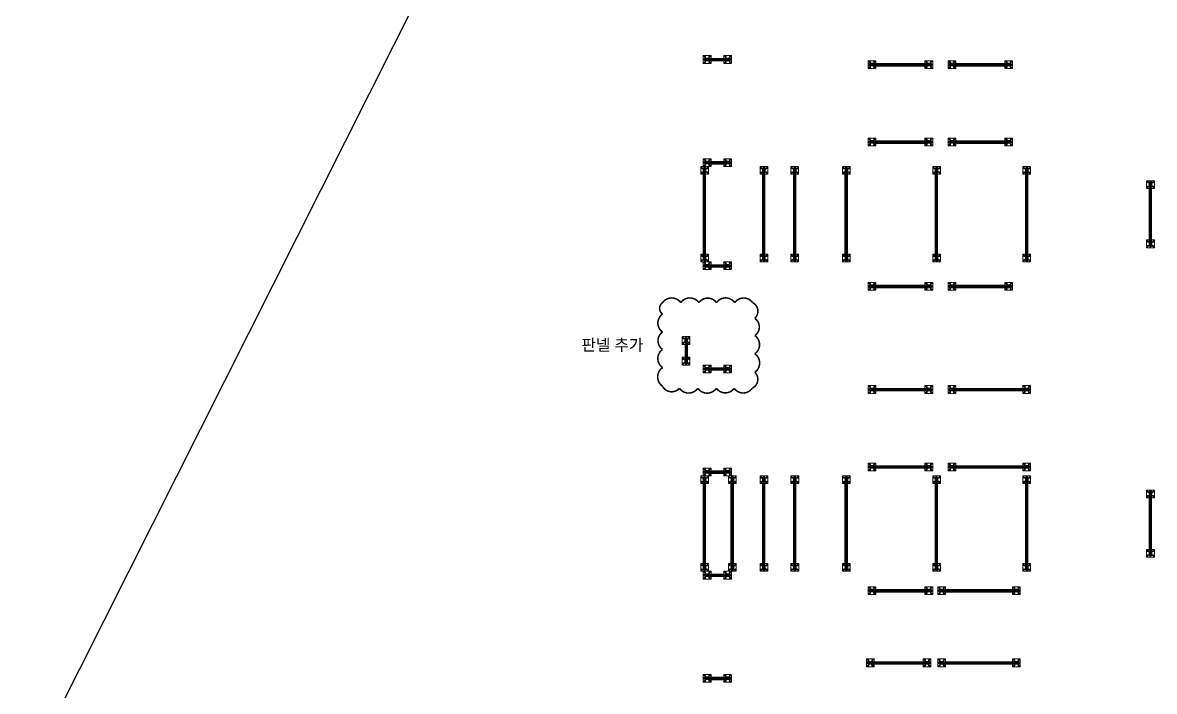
# Model space of a CAD drawing. Header units: millimetres. Extents: x 61566 to 504600, y -69328 to 118800.
# Drawn here: x 365021 to 386975, y 58147 to 71115 of the extents above; entities that cross this region are included whole.
import ezdxf
from ezdxf.enums import TextEntityAlignment as Align

# ---------------------------------------------------------------- set-up
doc = ezdxf.new("R2010")
doc.units = ezdxf.units.MM
doc.header["$LTSCALE"] = 200
doc.linetypes.add('CENTER2', pattern=[1.125, 0.75, -0.125, 0.125, -0.125])
doc.linetypes.add('phl_thick', pattern=[0])
doc.layers.get('DEFPOINTS').update_dxf_attribs({"color": 137})
doc.layers.add('@@P3_P4 환상망 SUPPORT', color=4, linetype='Continuous')
doc.styles.add('SUNJIN', font='malgun.ttf')

# ---------------------------------------------------------------- blocks, each defined once
blk = doc.blocks.new('A$Cd080613a')
at = {"layer": '@@P3_P4 환상망 SUPPORT', "color": 2, "linetype": 'phl_thick'}
for p, q in [((-20, 4.434), (-18.540497, 4.434)), ((-20, 1.034), (-20, 4.434)), ((-20, 1.034), (-18.540497, 1.034)), ((-18.540497, 4.434), (-11.18034, 4.434)), ((-18.540497, 1.034), (-18.540497, 4.434)), ((-18.540497, 1.034), (-11.18034, 1.034)), ((-13.5, 0), (-13.5, 1.034)), ((-13.5, 0), (-8, 0)), ((-11.18034, 4.434), (-10.999621, 4.526016)), ((-11.18034, 1.034), (-11.18034, 4.434)), ((-11.18034, 1.034), (-8.008727, 1.034)), ((-10.999621, 4.526016), (-10.817799, 4.607405)), ((-10.817799, 4.607405), (-10.635521, 4.678167)), ((-10.635521, 4.678167), (-10.453605, 4.738253)), ((-10.5, -10.466), (-10.5, 0)), ((-10.453605, 4.738253), (-10.273729, 4.787376)), ((-10.309559, 6.434007), (10.309559, 6.434007)), ((-10.273729, 4.787376), (-10.096742, 4.825514)), ((-10.096742, 4.825514), (-9.923378, 4.852767)), ((-9.923378, 4.852767), (-9.754732, 4.869109)), ((-9.754732, 4.869109), (-9.592018, 4.874416)), ((-9.43597, 4.869011), (-9.592018, 4.874416)), ((-9.45, 12.285517), (-8.5, 12.834)), ((-9.45, 12.285517), (-9.425949, 12.285517)), ((-9.45, 6.434), (-9.45, 12.285517)), ((-9.286802, 4.852541), (-9.43597, 4.869011)), ((-9.425949, 12.285517), (-9.225178, 12.382765)), ((-9.425949, 6.434), (-9.425949, 12.285517)), ((-9.14507, 4.825103), (-9.286802, 4.852541)), ((-9.225178, 12.382765), (-9.028632, 12.46982)), ((-9.011345, 4.786714), (-9.14507, 4.825103)), ((-9.028632, 12.46982), (-8.835734, 12.547031)), ((-8.886751, 4.737605), (-9.011345, 4.786714)), ((-8.771402, 4.677806), (-8.886751, 4.737605)), ((-8.835734, 12.547031), (-8.645934, 12.614685)), ((-8.66519, 4.60729), (-8.771402, 4.677806)), ((-8.568009, 4.52603), (-8.66519, 4.60729)), ((-8.645934, 12.614685), (-8.458704, 12.673015)), ((-8.479752, 4.434), (-8.568009, 4.52603)), ((-8.5, 12.834), (8.5, 12.834)), ((-8.383024, 4.342905), (-8.479752, 4.434)), ((-8.479752, 4.434), (8.479752, 4.434)), ((-8.458704, 12.673015), (-8.273532, 12.722205)), ((-8.298335, 4.244727), (-8.383024, 4.342905)), ((-8.225616, 4.140826), (-8.298335, 4.244727)), ((-8.273532, 12.722205), (-8.089918, 12.762387)), ((-8.164452, 4.032743), (-8.225616, 4.140826)), ((-8.114311, 3.921798), (-8.164452, 4.032743)), ((-8.073442, 3.805669), (-8.114311, 3.921798)), ((-8.089918, 12.762387), (-7.907369, 12.793645)), ((-8.041426, 3.683749), (-8.073442, 3.805669)), ((-8.018427, 3.556566), (-8.041426, 3.683749)), ((-8.004602, 3.42465), (-8.018427, 3.556566)), ((-8.006255, 0.977988), (-8.008727, 1.034)), ((-8.004136, 0.924002), (-8.006255, 0.977988)), ((-8.000031, 3.288557), (-8.004602, 3.42465)), ((-8.002394, 0.872075), (-8.004136, 0.924002)), ((-8.001102, 0.822352), (-8.002394, 0.872075)), ((-8.000288, 0.774408), (-8.001102, 0.822352)), ((-8, 0.727727), (-8.000288, 0.774408)), ((-8, -0.157176), (-8, 3.288561)), ((-7.997347, 2.169936), (-8, 2.238707)), ((-7.989459, 2.102767), (-7.997347, 2.169936)), ((-7.976272, 2.037446), (-7.989459, 2.102767)), ((-7.957771, 1.974207), (-7.976272, 2.037446)), ((-7.934047, 1.913249), (-7.957771, 1.974207)), ((-7.905217, 1.854768), (-7.934047, 1.913249)), ((-7.907369, 12.793645), (-7.725397, 12.816016)), ((-7.871396, 1.798956), (-7.905217, 1.854768)), ((-7.832213, 1.745381), (-7.871396, 1.798956)), ((-7.78686, 1.693336), (-7.832213, 1.745381)), ((-7.735268, 1.643293), (-7.78686, 1.693336)), ((-7.677382, 1.595741), (-7.735268, 1.643293)), ((-7.725397, 12.816016), (-7.543511, 12.829488)), ((-7.613221, 1.551128), (-7.677382, 1.595741)), ((-7.54299, 1.509804), (-7.613221, 1.551128)), ((-7.543511, 12.829488), (-7.361216, 12.834)), ((-7.466933, 1.472099), (-7.54299, 1.509804)), ((-7.385253, 1.438355), (-7.466933, 1.472099)), ((-7.298238, 1.408783), (-7.385253, 1.438355)), ((-7.17892, 12.829488), (-7.361216, 12.834)), ((-7.206336, 1.383563), (-7.298238, 1.408783)), ((-7.110023, 1.362871), (-7.206336, 1.383563)), ((-6.997035, 12.816016), (-7.17892, 12.829488)), ((-7.009788, 1.34687), (-7.110023, 1.362871)), ((-6.90625, 1.335597), (-7.009788, 1.34687)), ((-6.815063, 12.793645), (-6.997035, 12.816016)), ((-6.800099, 1.329011), (-6.90625, 1.335597)), ((-6.632514, 12.762387), (-6.815063, 12.793645)), ((-6.691977, 1.327135), (-6.800099, 1.329011)), ((-6.691977, 1.327135), (-6.581325, 1.329907)), ((-6.4489, 12.722205), (-6.632514, 12.762387)), ((-6.581325, 1.329907), (-6.467915, 1.337363)), ((-6.467915, 1.337363), (-6.352408, 1.349526)), ((-6.263728, 12.673015), (-6.4489, 12.722205)), ((-6.352408, 1.349526), (-6.235472, 1.366419)), ((-6.076497, 12.614685), (-6.263728, 12.673015)), ((-6.235472, 1.366419), (-6.117777, 1.387979)), ((-6.117777, 1.387979), (-6, 1.414014)), ((-5.886698, 12.547031), (-6.076497, 12.614685)), ((-6, 1.414014), (-5.30323, 1.57262)), ((-6, -1.216), (-6, 1.414014)), ((-5.6938, 12.46982), (-5.886698, 12.547031)), ((-5.497254, 12.382765), (-5.6938, 12.46982)), ((-5.296482, 12.285517), (-5.497254, 12.382765)), ((-5.30323, 1.57262), (-4.617331, 1.711087)), ((-5.296482, 12.285517), (-4.129467, 12.285517)), ((-5.296482, 6.434), (-5.296482, 12.285517)), ((-4.617331, 1.711087), (-3.940787, 1.829986)), ((-4.129467, 12.285517), (-3.727924, 12.382765)), ((-4.129467, 6.434), (-4.129467, 12.285517)), ((-3.940787, 1.829986), (-3.272149, 1.929801)), ((-3.727924, 12.382765), (-3.334832, 12.46982)), ((-3.334832, 12.46982), (-2.949037, 12.547031)), ((-3.272149, 1.929801), (-2.610019, 2.010935)), ((-2.949037, 12.547031), (-2.569437, 12.614685)), ((-2.610019, 2.010935), (-1.953047, 2.07371)), ((-2.569437, 12.614685), (-2.194977, 12.673015)), ((-2.194977, 12.673015), (-1.824632, 12.722205)), ((-1.953047, 2.07371), (-1.299912, 2.118373)), ((-1.824632, 12.722205), (-1.457404, 12.762387)), ((-1.457404, 12.762387), (-1.092307, 12.793645)), ((-1.299912, 2.118373), (-0.649322, 2.145102)), ((-1.092307, 12.793645), (-0.728363, 12.816016)), ((-0.728363, 12.816016), (-0.364591, 12.829488)), ((-0.649322, 2.145102), (0, 2.154)), ((-0.364591, 12.829488), (0, 12.834)), ((0.364591, 12.829488), (0, 12.834)), ((0.649322, 2.145102), (0, 2.154)), ((0.728363, 12.816016), (0.364591, 12.829488)), ((1.299912, 2.118373), (0.649322, 2.145102)), ((1.092307, 12.793645), (0.728363, 12.816016)), ((1.457404, 12.762387), (1.092307, 12.793645)), ((1.953047, 2.07371), (1.299912, 2.118373)), ((1.824632, 12.722205), (1.457404, 12.762387)), ((2.194977, 12.673015), (1.824632, 12.722205)), ((2.610019, 2.010935), (1.953047, 2.07371)), ((2.569437, 12.614685), (2.194977, 12.673015)), ((2.949037, 12.547031), (2.569437, 12.614685)), ((3.272149, 1.929801), (2.610019, 2.010935)), ((3.334832, 12.46982), (2.949037, 12.547031)), ((3.940787, 1.829986), (3.272149, 1.929801)), ((3.727924, 12.382765), (3.334832, 12.46982)), ((4.129467, 12.285517), (3.727924, 12.382765)), ((4.617331, 1.711087), (3.940787, 1.829986)), ((4.129467, 12.285517), (5.296482, 12.285517)), ((4.129467, 6.434), (4.129467, 12.285517)), ((5.30323, 1.57262), (4.617331, 1.711087)), ((5.296482, 12.285517), (5.517089, 12.391922)), ((5.296482, 6.434), (5.296482, 12.285517)), ((6, 1.414014), (5.30323, 1.57262)), ((5.517089, 12.391922), (5.732653, 12.48604)), ((5.732653, 12.48604), (5.943938, 12.568319)), ((5.943938, 12.568319), (6.151669, 12.639125)), ((6.117777, 1.387979), (6, 1.414014)), ((6, -1.216), (6, 1.414014)), ((6.235472, 1.366419), (6.117777, 1.387979)), ((6.151669, 12.639125), (6.356539, 12.698744)), ((6.352408, 1.349526), (6.235472, 1.366419)), ((6.467915, 1.337363), (6.352408, 1.349526)), ((6.356539, 12.698744), (6.559224, 12.747389)), ((6.581325, 1.329907), (6.467915, 1.337363)), ((6.559224, 12.747389), (6.760381, 12.785202)), ((6.691977, 1.327135), (6.581325, 1.329907)), ((6.691977, 1.327135), (6.800099, 1.329011)), ((6.760381, 12.785202), (6.960663, 12.812253)), ((6.800099, 1.329011), (6.90625, 1.335597)), ((6.90625, 1.335597), (7.009788, 1.34687)), ((6.960663, 12.812253), (7.160721, 12.828542)), ((7.009788, 1.34687), (7.110023, 1.362871)), ((7.110023, 1.362871), (7.206336, 1.383563)), ((7.160721, 12.828542), (7.361216, 12.834)), ((7.206336, 1.383563), (7.298238, 1.408783)), ((7.298238, 1.408783), (7.385253, 1.438355)), ((7.583949, 12.827266), (7.361216, 12.834)), ((7.385253, 1.438355), (7.466933, 1.472099)), ((7.466933, 1.472099), (7.54299, 1.509804)), ((7.54299, 1.509804), (7.613221, 1.551128)), ((7.806234, 12.80717), (7.583949, 12.827266)), ((7.613221, 1.551128), (7.677382, 1.595741)), ((7.677382, 1.595741), (7.735268, 1.643293)), ((7.735268, 1.643293), (7.78686, 1.693336)), ((7.78686, 1.693336), (7.832213, 1.745381)), ((8.028974, 12.773795), (7.806234, 12.80717)), ((7.832213, 1.745381), (7.871395, 1.798957)), ((7.871395, 1.798957), (7.905217, 1.854768)), ((7.905217, 1.854768), (7.934047, 1.913249)), ((7.934047, 1.913249), (7.957771, 1.974207)), ((7.957771, 1.974207), (7.976272, 2.037446)), ((7.976272, 2.037446), (7.989459, 2.102767)), ((7.989459, 2.102767), (7.997347, 2.169936)), ((7.997347, 2.169936), (8, 2.238707)), ((8, 3.288561), (8.004602, 3.42465)), ((8, -0.157176), (8, 3.288561)), ((8, 0.727727), (8.000288, 0.774408)), ((8, 0), (13.5, 0)), ((8.000288, 0.774408), (8.001102, 0.822352)), ((8.001102, 0.822352), (8.002394, 0.872075)), ((8.002394, 0.872075), (8.004128, 0.923982)), ((8.004128, 0.923982), (8.006255, 0.977988)), ((8.004602, 3.42465), (8.018427, 3.556566)), ((8.006255, 0.977988), (8.008727, 1.034)), ((8.008727, 1.034), (20, 1.034)), ((8.018427, 3.556566), (8.041426, 3.683749)), ((8.253062, 12.727113), (8.028974, 12.773795)), ((8.041426, 3.683749), (8.073442, 3.805669)), ((8.073442, 3.805669), (8.114311, 3.921798)), ((8.114311, 3.921798), (8.164452, 4.032743)), ((8.164452, 4.032743), (8.225616, 4.140826)), ((8.225616, 4.140826), (8.298335, 4.244727)), ((8.479397, 12.666988), (8.253062, 12.727113)), ((8.298335, 4.244727), (8.383024, 4.342905)), ((8.383024, 4.342905), (8.4798, 4.433966)), ((8.70889, 12.593179), (8.479397, 12.666988)), ((8.479752, 4.434), (8.567993, 4.526015)), ((9.45, 12.285517), (8.5, 12.834)), ((8.567993, 4.526015), (8.665364, 4.607404)), ((8.665364, 4.607404), (8.772082, 4.678167)), ((8.942483, 12.505333), (8.70889, 12.593179)), ((8.772082, 4.678167), (8.888251, 4.738253)), ((8.888251, 4.738253), (9.013275, 4.787375)), ((9.181157, 12.402978), (8.942483, 12.505333)), ((9.013275, 4.787375), (9.146859, 4.825513)), ((9.146859, 4.825513), (9.288848, 4.852767)), ((9.425949, 12.285517), (9.181157, 12.402978)), ((9.288848, 4.852767), (9.438622, 4.869109)), ((9.425949, 12.285517), (9.45, 12.285517)), ((9.425949, 6.434), (9.425949, 12.285517)), ((9.438622, 4.869109), (9.595039, 4.874416)), ((9.45, 6.434), (9.45, 12.285517)), ((9.757758, 4.869011), (9.595039, 4.874416)), ((9.925931, 4.852541), (9.757758, 4.869011)), ((10.099052, 4.825103), (9.925931, 4.852541)), ((10.276366, 4.786714), (10.099052, 4.825103)), ((10.45592, 4.737606), (10.276366, 4.786714)), ((10.63676, 4.677807), (10.45592, 4.737606)), ((10.5, -10.466), (10.5, 0)), ((10.81822, 4.607291), (10.63676, 4.677807)), ((10.999636, 4.526031), (10.81822, 4.607291)), ((11.18034, 4.434), (10.999636, 4.526031)), ((11.18034, 4.434), (18.540497, 4.434)), ((11.18034, 1.034), (11.18034, 4.434)), ((13.5, 0), (13.5, 1.034)), ((18.540497, 4.434), (20, 4.434)), ((18.540497, 1.034), (18.540497, 4.434)), ((20, 1.034), (20, 4.434)), ((-17.5, -10.466), (-6.800735, -10.466)), ((-17.5, -18.466001), (-17.5, -10.466)), ((-17.5, -18.466001), (17.5, -18.466001)), ((-6.800735, -16.249999), (-6.800735, -10.466)), ((-6.800735, -16.249999), (6.800735, -16.249999)), ((-6, -1.216), (6, -1.216)), ((-5, -20.63), (-5, -18.466001)), ((-4.064, -21.565999), (-5, -20.63)), ((-5, -20.63), (5, -20.63)), ((-4.064, -21.565999), (4.064, -21.565999)), ((4.064, -21.565999), (5, -20.63)), ((5, -20.63), (5, -18.466001)), ((6.800735, -10.466), (17.5, -10.466)), ((6.800735, -16.249999), (6.800735, -10.466)), ((14.5, -18.466001), (14.5, -10.466)), ((17.5, -18.466001), (17.5, -10.466))]:
    blk.add_line(p, q, dxfattribs=at)
for centre, start, end in [((-10.309559, -0.066037), 90.0000006357, 136.1868593859), ((10.309559, -0.066037), 43.8131406141, 89.9999993643)]:
    blk.add_arc(centre, 6.500044, start, end, dxfattribs=at)
for centre, start_param, end_param in [((-6, -0.157176), 3.1415926536, 4.7123889763), ((6, -0.157176), 4.7123889844, 6.2831853072)]:
    blk.add_ellipse(centre, major_axis=(2, 0), ratio=0.529412, start_param=start_param, end_param=end_param, dxfattribs=at)
blk = doc.blocks.new('A$Cbd301f87')
at = {"layer": '@@P3_P4 환상망 SUPPORT', "color": 5, "linetype": 'Continuous', "lineweight": 0, "extrusion": (2.22045e-16, 1, -2.22045e-16)}
for p, q in [((-75, 129), (75, 129)), ((-75, -21), (-75, 129)), ((-56.5, 97.5), (-56.5, 90.5)), ((-56.5, 17.5), (-56.5, 10.5)), ((-43.5, 90.5), (-43.5, 97.5)), ((-43.5, 10.5), (-43.5, 17.5)), ((-25, 55), (-25, 92)), ((-21, 55), (-25, 55)), ((-25, 16), (-25, 53)), ((-25, 53), (-21, 53)), ((-21, 92), (-21, 55)), ((-21, 53), (-21, 16)), ((-17, 100), (17, 100)), ((17, 96), (-17, 96)), ((-17, 12), (17, 12)), ((17, 8), (-17, 8)), ((21, 55), (21, 92)), ((25, 55), (21, 55)), ((21, 16), (21, 53)), ((21, 53), (25, 53)), ((25, 92), (25, 55)), ((25, 53), (25, 16)), ((43.5, 97.5), (43.5, 90.5)), ((43.5, 17.5), (43.5, 10.5)), ((56.5, 90.5), (56.5, 97.5)), ((56.5, 10.5), (56.5, 17.5)), ((75, 129), (75, -21)), ((75, -21), (-75, -21))]:
    blk.add_line(p, q, dxfattribs=at)
at = {"layer": '@@P3_P4 환상망 SUPPORT', "color": 10, "linetype": 'CENTER2', "lineweight": 0, "extrusion": (2.22045e-16, 1, -2.22045e-16)}
for p, q in [((-75, 129), (75, -21)), ((75, 129), (-75, -21))]:
    blk.add_line(p, q, dxfattribs=at)
at = {"layer": '@@P3_P4 환상망 SUPPORT', "color": 5, "linetype": 'Continuous', "lineweight": 0, "extrusion": (-4.93038e-32, -2.22045e-16, -1)}
blk.add_circle((15, 18), 4, dxfattribs=at)
at = {"layer": '@@P3_P4 환상망 SUPPORT', "color": 5, "linetype": 'Continuous', "lineweight": 0}
blk.add_circle((15, 90), 4, dxfattribs=at)
for centre, radius, start, end in [((-50, 97.5), 6.5, 0, 180), ((-50, 90.5), 6.5, 180, 0), ((-50, 17.5), 6.5, 0, 180), ((-50, 10.5), 6.5, 180, 0), ((-17, 92), 4, 90, 180), ((-17, 16), 4, 180, 270), ((17, 92), 4, 0, 90), ((17, 16), 4, 270, 0), ((50, 97.5), 6.5, 0, 180), ((50, 90.5), 6.5, 180, 0), ((50, 17.5), 6.5, 0, 180), ((50, 10.5), 6.5, 180, 0)]:
    blk.add_arc(centre, radius, start, end, dxfattribs=at)
at = {"layer": '@@P3_P4 환상망 SUPPORT', "color": 5, "linetype": 'Continuous', "lineweight": 0, "extrusion": (-4.93038e-32, -2.22045e-16, -1)}
for centre, start, end in [((17, 92), 0, 90), ((17, 16), 270, 0), ((-17, 92), 90, 180), ((-17, 16), 180, 270)]:
    blk.add_arc(centre, 8, start, end, dxfattribs=at)
at = {"layer": '@@P3_P4 환상망 SUPPORT', "color": 2, "linetype": 'Continuous', "xscale": -1}
blk.add_blockref('A$Cd080613a', (0, 100), dxfattribs=at)
at = {"layer": '@@P3_P4 환상망 SUPPORT', "color": 2, "linetype": 'Continuous', "rotation": 180}
blk.add_blockref('A$Cd080613a', (0, 8), dxfattribs=at)
blk = doc.blocks.new('A$C5ad7675c')
at = {"layer": '@@P3_P4 환상망 SUPPORT', "linetype": 'phl_thick'}
for p, q in [((-20.5, 31.329156), (-20.5, 36.1)), ((-20.5, 4.099998), (-20.5, 29.670844)), ((-18, 4.099998), (-18, 36.1)), ((-16.4, 2.5), (16.4, 2.5)), ((-15.6, 41), (-15.1, 41)), ((-15.6, 38.5), (-15.1, 38.5)), ((-13.5, 33.5), (-13.5, 36.9)), ((-13.5, 33.5), (-11, 33.5)), ((-11, 33.5), (-11, 36.9)), ((11, 33.5), (11, 36.9)), ((11, 33.5), (13.5, 33.5)), ((13.5, 33.5), (13.5, 36.9)), ((15.1, 41), (15.6, 41)), ((15.1, 38.5), (15.6, 38.5)), ((18, 4.099998), (18, 36.1)), ((20.5, 31.329156), (20.5, 36.1)), ((20.5, 4.099998), (20.5, 29.670844)), ((-20.5, -29.670845), (-20.5, -4.099998)), ((-20.5, -36.099998), (-20.5, -31.329155)), ((-18, -36.099998), (-18, -4.099998)), ((-16.4, -2.5), (16.4, -2.5)), ((-15.6, -38.5), (-15.1, -38.5)), ((-15.6, -41), (-15.1, -41)), ((-13.5, -33.5), (-11, -33.5)), ((-13.5, -36.900002), (-13.5, -33.5)), ((-11, -36.900002), (-11, -33.5)), ((11, -33.5), (13.5, -33.5)), ((11, -36.900002), (11, -33.5)), ((13.5, -36.900002), (13.5, -33.5)), ((15.1, -38.5), (15.6, -38.5)), ((15.1, -41), (15.6, -41)), ((18, -36.099998), (18, -4.099998)), ((20.5, -29.670845), (20.5, -4.099998)), ((20.5, -36.099998), (20.5, -31.329155))]:
    blk.add_line(p, q, dxfattribs=at)
for centre, radius, start, end in [((-19.25, 31.329156), 1.250001, 180, 213.5573073642), ((-15.6, 36.1), 4.9, 89.9999999125, 180), ((-19.25, 29.670844), 1.25, 146.4426896568, 180), ((-16.4, 4.1), 4.1, 180, 270.0000051939), ((-16.4, -4.1), 4.1, 89.9999948061, 180), ((-20.5, 30.5), 0.25, 326.4426865497, 33.5573134503), ((-15.6, 36.1), 2.4, 90.0000095032, 180), ((-16.4, 4.1), 1.6, 180, 270.0000136712), ((-15.1, 36.9), 4.1, 0, 89.9999998633), ((-15.1, 36.9), 1.6, 0, 90.0000136712), ((15.1, 36.9), 4.1, 90.0000001372, 180), ((15.1, 36.9), 1.6, 89.9999863288, 180), ((15.6, 36.1), 4.9, 0, 90.0000000871), ((15.6, 36.1), 2.4, 0, 89.9999904968), ((16.4, 4.1), 1.6, 269.9999863288, 0), ((16.4, 4.1), 4.1, 269.9999948061, 0), ((16.4, -4.1), 4.1, 0, 90.0000051939), ((20.5, 30.5), 0.25, 146.4426865497, 213.5573134503), ((19.25, 31.329156), 1.25, 326.4426896568, 0), ((19.25, 29.670844), 1.250001, 0, 33.5573073642), ((-19.25, -29.670844), 1.250001, 180.0000580064, 213.5573802197), ((-19.25, -31.329156), 1.25, 146.4426168014, 180), ((-15.6, -36.1), 4.9, 180, 269.9999956273), ((-20.5, -30.5), 0.25, 326.443050827, 33.556949173), ((-16.4, -4.1), 1.6, 89.9999863288, 180), ((-15.6, -36.1), 2.4, 180, 269.9999904968), ((-15.1, -36.9), 1.6, 269.9999863288, 0), ((-15.1, -36.9), 4.1, 269.9999948061, 0), ((15.1, -36.9), 4.1, 180, 270.0000051939), ((15.1, -36.9), 1.6, 180, 270.0000136712), ((15.6, -36.1), 2.4, 270.0000095032, 0), ((15.6, -36.1), 4.9, 270.0000043727, 0), ((16.4, -4.1), 1.6, 0, 90.0000136712), ((20.5, -30.5), 0.25, 146.443050827, 213.556949173), ((19.25, -29.670844), 1.25, 326.4426168014, 0), ((19.25, -31.329156), 1.250001, 0.0000580064, 33.5573802197)]:
    blk.add_arc(centre, radius, start, end, dxfattribs=at)
blk = doc.blocks.new('*U3921')
at = {"layer": '@@P3_P4 환상망 SUPPORT', "linetype": 'phl_thick'}
for p, q in [((-20.5, 0), (-20.5, 316)), ((-15.6, 0), (-15.6, 316)), ((-15.1, 0), (-15.1, 316)), ((-11, 0), (-11, 316)), ((-7, 267), (-7, 283)), ((-7, 217), (-7, 233)), ((7, 267), (7, 283)), ((7, 217), (7, 233)), ((11, 0), (11, 316)), ((15.1, 0), (15.1, 316)), ((15.6, 0), (15.6, 316)), ((20.5, 0), (20.5, 316)), ((-7, 167), (-7, 183)), ((-7, 117), (-7, 133)), ((-7, 67), (-7, 83)), ((-7, 17), (-7, 33)), ((7, 167), (7, 183)), ((7, 117), (7, 133)), ((7, 67), (7, 83)), ((7, 17), (7, 33))]:
    blk.add_line(p, q, dxfattribs=at)
at = {"layer": '@@P3_P4 환상망 SUPPORT', "linetype": 'Continuous'}
for p, q in [((-20.5, 316), (20.5, 316)), ((-20.5, 0), (20.5, 0))]:
    blk.add_line(p, q, dxfattribs=at)
at = {"layer": '@@P3_P4 환상망 SUPPORT', "linetype": 'phl_thick'}
for centre, start, end in [((0, 283.000037), 0.0003062585, 180.0003062585), ((0, 266.999963), 180.0003062585, 0.0003062585), ((0, 233.000037), 0.0003062585, 180.0003062585), ((0, 216.999963), 180.0003062585, 0.0003062585), ((0, 183.000037), 0.0003062585, 180.0003062585), ((0, 166.999963), 180.0003062585, 0.0003062585), ((0, 133.000037), 0.0003062585, 180.0003062585), ((0, 116.999963), 180.0003062585, 0.0003062585), ((0, 83.000037), 0.0003062585, 180.0003062585), ((0, 66.999963), 180.0003062585, 0.0003062585), ((0, 33.000037), 0.0003062585, 180.0003062585), ((0, 16.999963), 180.0003062585, 0.0003062585)]:
    blk.add_arc(centre, 7, start, end, dxfattribs=at)
blk = doc.blocks.new('*U3931')
at = {"layer": '@@P3_P4 환상망 SUPPORT', "linetype": 'phl_thick'}
for p, q in [((-20.5, 0), (-20.5, 1616)), ((-15.6, 0), (-15.6, 1616)), ((-15.1, 0), (-15.1, 1616)), ((-11, 0), (-11, 1616)), ((-7, 1567), (-7, 1583)), ((7, 1567), (7, 1583)), ((11, 0), (11, 1616)), ((15.1, 0), (15.1, 1616)), ((15.6, 0), (15.6, 1616)), ((20.5, 0), (20.5, 1616)), ((-7, 1517), (-7, 1533)), ((-7, 1467), (-7, 1483)), ((-7, 1417), (-7, 1433)), ((-7, 1367), (-7, 1383)), ((-7, 1317), (-7, 1333)), ((7, 1517), (7, 1533)), ((7, 1467), (7, 1483)), ((7, 1417), (7, 1433)), ((7, 1367), (7, 1383)), ((7, 1317), (7, 1333)), ((-7, 1267), (-7, 1283)), ((-7, 1217), (-7, 1233)), ((-7, 1167), (-7, 1183)), ((-7, 1117), (-7, 1133)), ((7, 1267), (7, 1283)), ((7, 1217), (7, 1233)), ((7, 1167), (7, 1183)), ((7, 1117), (7, 1133)), ((-7, 1067), (-7, 1083)), ((-7, 1017), (-7, 1033)), ((-7, 967), (-7, 983)), ((-7, 917), (-7, 933)), ((-7, 867), (-7, 883)), ((7, 1067), (7, 1083)), ((7, 1017), (7, 1033)), ((7, 967), (7, 983)), ((7, 917), (7, 933)), ((7, 867), (7, 883)), ((-7, 817), (-7, 833)), ((-7, 767), (-7, 783)), ((-7, 717), (-7, 733)), ((-7, 667), (-7, 683)), ((7, 817), (7, 833)), ((7, 767), (7, 783)), ((7, 717), (7, 733)), ((7, 667), (7, 683)), ((-7, 617), (-7, 633)), ((-7, 567), (-7, 583)), ((-7, 517), (-7, 533)), ((-7, 467), (-7, 483)), ((7, 617), (7, 633)), ((7, 567), (7, 583)), ((7, 517), (7, 533)), ((7, 467), (7, 483)), ((-7, 417), (-7, 433)), ((-7, 367), (-7, 383)), ((-7, 317), (-7, 333)), ((-7, 267), (-7, 283)), ((-7, 217), (-7, 233)), ((7, 417), (7, 433)), ((7, 367), (7, 383)), ((7, 317), (7, 333)), ((7, 267), (7, 283)), ((7, 217), (7, 233)), ((-7, 167), (-7, 183)), ((-7, 117), (-7, 133)), ((-7, 67), (-7, 83)), ((-7, 17), (-7, 33)), ((7, 167), (7, 183)), ((7, 117), (7, 133)), ((7, 67), (7, 83)), ((7, 17), (7, 33))]:
    blk.add_line(p, q, dxfattribs=at)
at = {"layer": '@@P3_P4 환상망 SUPPORT', "linetype": 'Continuous'}
for p, q in [((-20.5, 1616), (20.5, 1616)), ((-20.5, 0), (20.5, 0))]:
    blk.add_line(p, q, dxfattribs=at)
at = {"layer": '@@P3_P4 환상망 SUPPORT', "linetype": 'phl_thick'}
for centre, start, end in [((0, 1583.000037), 0.0003062585, 180.0003062585), ((0, 1566.999963), 180.0003062585, 0.0003062585), ((0, 1533.000037), 0.0003062585, 180.0003062585), ((0, 1516.999963), 180.0003062585, 0.0003062585), ((0, 1483.000037), 0.0003062585, 180.0003062585), ((0, 1466.999963), 180.0003062585, 0.0003062585), ((0, 1433.000037), 0.0003062585, 180.0003062585), ((0, 1416.999963), 180.0003062585, 0.0003062585), ((0, 1383.000037), 0.0003062585, 180.0003062585), ((0, 1366.999963), 180.0003062585, 0.0003062585), ((0, 1333.000037), 0.0003062585, 180.0003062585), ((0, 1316.999963), 180.0003062585, 0.0003062585), ((0, 1283.000037), 0.0003062585, 180.0003062585), ((0, 1266.999963), 180.0003062585, 0.0003062585), ((0, 1233.000037), 0.0003062585, 180.0003062585), ((0, 1216.999963), 180.0003062585, 0.0003062585), ((0, 1183.000037), 0.0003062585, 180.0003062585), ((0, 1166.999963), 180.0003062585, 0.0003062585), ((0, 1133.000037), 0.0003062585, 180.0003062585), ((0, 1116.999963), 180.0003062585, 0.0003062585), ((0, 1083.000037), 0.0003062585, 180.0003062585), ((0, 1066.999963), 180.0003062585, 0.0003062585), ((0, 1033.000037), 0.0003062585, 180.0003062585), ((0, 1016.999963), 180.0003062585, 0.0003062585), ((0, 983.000037), 0.0003062585, 180.0003062585), ((0, 966.999963), 180.0003062585, 0.0003062585), ((0, 933.000037), 0.0003062585, 180.0003062585), ((0, 916.999963), 180.0003062585, 0.0003062585), ((0, 883.000037), 0.0003062585, 180.0003062585), ((0, 866.999963), 180.0003062585, 0.0003062585), ((0, 833.000037), 0.0003062585, 180.0003062585), ((0, 816.999963), 180.0003062585, 0.0003062585), ((0, 783.000037), 0.0003062585, 180.0003062585), ((0, 766.999963), 180.0003062585, 0.0003062585), ((0, 733.000037), 0.0003062585, 180.0003062585), ((0, 716.999963), 180.0003062585, 0.0003062585), ((0, 683.000037), 0.0003062585, 180.0003062585), ((0, 666.999963), 180.0003062585, 0.0003062585), ((0, 633.000037), 0.0003062585, 180.0003062585), ((0, 616.999963), 180.0003062585, 0.0003062585), ((0, 583.000037), 0.0003062585, 180.0003062585), ((0, 566.999963), 180.0003062585, 0.0003062585), ((0, 533.000037), 0.0003062585, 180.0003062585), ((0, 516.999963), 180.0003062585, 0.0003062585), ((0, 483.000037), 0.0003062585, 180.0003062585), ((0, 466.999963), 180.0003062585, 0.0003062585), ((0, 433.000037), 0.0003062585, 180.0003062585), ((0, 416.999963), 180.0003062585, 0.0003062585), ((0, 383.000037), 0.0003062585, 180.0003062585), ((0, 366.999963), 180.0003062585, 0.0003062585), ((0, 333.000037), 0.0003062585, 180.0003062585), ((0, 316.999963), 180.0003062585, 0.0003062585), ((0, 283.000037), 0.0003062585, 180.0003062585), ((0, 266.999963), 180.0003062585, 0.0003062585), ((0, 233.000037), 0.0003062585, 180.0003062585), ((0, 216.999963), 180.0003062585, 0.0003062585), ((0, 183.000037), 0.0003062585, 180.0003062585), ((0, 166.999963), 180.0003062585, 0.0003062585), ((0, 133.000037), 0.0003062585, 180.0003062585), ((0, 116.999963), 180.0003062585, 0.0003062585), ((0, 83.000037), 0.0003062585, 180.0003062585), ((0, 66.999963), 180.0003062585, 0.0003062585), ((0, 33.000037), 0.0003062585, 180.0003062585), ((0, 16.999963), 180.0003062585, 0.0003062585)]:
    blk.add_arc(centre, 7, start, end, dxfattribs=at)
blk = doc.blocks.new('*U3932')
at = {"layer": '@@P3_P4 환상망 SUPPORT', "linetype": 'phl_thick'}
for p, q in [((-20.5, 0), (-20.5, 1066)), ((-15.6, 0), (-15.6, 1066)), ((-15.1, 0), (-15.1, 1066)), ((-11, 0), (-11, 1066)), ((-7, 1017), (-7, 1033)), ((-7, 967), (-7, 983)), ((-7, 917), (-7, 933)), ((-7, 867), (-7, 883)), ((7, 1017), (7, 1033)), ((7, 967), (7, 983)), ((7, 917), (7, 933)), ((7, 867), (7, 883)), ((11, 0), (11, 1066)), ((15.1, 0), (15.1, 1066)), ((15.6, 0), (15.6, 1066)), ((20.5, 0), (20.5, 1066)), ((-7, 817), (-7, 833)), ((-7, 767), (-7, 783)), ((-7, 717), (-7, 733)), ((-7, 667), (-7, 683)), ((7, 817), (7, 833)), ((7, 767), (7, 783)), ((7, 717), (7, 733)), ((7, 667), (7, 683)), ((-7, 617), (-7, 633)), ((-7, 567), (-7, 583)), ((-7, 517), (-7, 533)), ((-7, 467), (-7, 483)), ((7, 617), (7, 633)), ((7, 567), (7, 583)), ((7, 517), (7, 533)), ((7, 467), (7, 483)), ((-7, 417), (-7, 433)), ((-7, 367), (-7, 383)), ((-7, 317), (-7, 333)), ((-7, 267), (-7, 283)), ((-7, 217), (-7, 233)), ((7, 417), (7, 433)), ((7, 367), (7, 383)), ((7, 317), (7, 333)), ((7, 267), (7, 283)), ((7, 217), (7, 233)), ((-7, 167), (-7, 183)), ((-7, 117), (-7, 133)), ((-7, 67), (-7, 83)), ((-7, 17), (-7, 33)), ((7, 167), (7, 183)), ((7, 117), (7, 133)), ((7, 67), (7, 83)), ((7, 17), (7, 33))]:
    blk.add_line(p, q, dxfattribs=at)
at = {"layer": '@@P3_P4 환상망 SUPPORT', "linetype": 'Continuous'}
for p, q in [((-20.5, 1066), (20.5, 1066)), ((-20.5, 0), (20.5, 0))]:
    blk.add_line(p, q, dxfattribs=at)
at = {"layer": '@@P3_P4 환상망 SUPPORT', "linetype": 'phl_thick'}
for centre, start, end in [((0, 1033.000037), 0.0003062585, 180.0003062585), ((0, 1016.999963), 180.0003062585, 0.0003062585), ((0, 983.000037), 0.0003062585, 180.0003062585), ((0, 966.999963), 180.0003062585, 0.0003062585), ((0, 933.000037), 0.0003062585, 180.0003062585), ((0, 916.999963), 180.0003062585, 0.0003062585), ((0, 883.000037), 0.0003062585, 180.0003062585), ((0, 866.999963), 180.0003062585, 0.0003062585), ((0, 833.000037), 0.0003062585, 180.0003062585), ((0, 816.999963), 180.0003062585, 0.0003062585), ((0, 783.000037), 0.0003062585, 180.0003062585), ((0, 766.999963), 180.0003062585, 0.0003062585), ((0, 733.000037), 0.0003062585, 180.0003062585), ((0, 716.999963), 180.0003062585, 0.0003062585), ((0, 683.000037), 0.0003062585, 180.0003062585), ((0, 666.999963), 180.0003062585, 0.0003062585), ((0, 633.000037), 0.0003062585, 180.0003062585), ((0, 616.999963), 180.0003062585, 0.0003062585), ((0, 583.000037), 0.0003062585, 180.0003062585), ((0, 566.999963), 180.0003062585, 0.0003062585), ((0, 533.000037), 0.0003062585, 180.0003062585), ((0, 516.999963), 180.0003062585, 0.0003062585), ((0, 483.000037), 0.0003062585, 180.0003062585), ((0, 466.999963), 180.0003062585, 0.0003062585), ((0, 433.000037), 0.0003062585, 180.0003062585), ((0, 416.999963), 180.0003062585, 0.0003062585), ((0, 383.000037), 0.0003062585, 180.0003062585), ((0, 366.999963), 180.0003062585, 0.0003062585), ((0, 333.000037), 0.0003062585, 180.0003062585), ((0, 316.999963), 180.0003062585, 0.0003062585), ((0, 283.000037), 0.0003062585, 180.0003062585), ((0, 266.999963), 180.0003062585, 0.0003062585), ((0, 233.000037), 0.0003062585, 180.0003062585), ((0, 216.999963), 180.0003062585, 0.0003062585), ((0, 183.000037), 0.0003062585, 180.0003062585), ((0, 166.999963), 180.0003062585, 0.0003062585), ((0, 133.000037), 0.0003062585, 180.0003062585), ((0, 116.999963), 180.0003062585, 0.0003062585), ((0, 83.000037), 0.0003062585, 180.0003062585), ((0, 66.999963), 180.0003062585, 0.0003062585), ((0, 33.000037), 0.0003062585, 180.0003062585), ((0, 16.999963), 180.0003062585, 0.0003062585)]:
    blk.add_arc(centre, 7, start, end, dxfattribs=at)
blk = doc.blocks.new('*U3926')
at = {"layer": '@@P3_P4 환상망 SUPPORT', "linetype": 'phl_thick'}
for p, q in [((-20.5, 0), (-20.5, 1016)), ((-15.6, 0), (-15.6, 1016)), ((-15.1, 0), (-15.1, 1016)), ((-11, 0), (-11, 1016)), ((-7, 967), (-7, 983)), ((-7, 917), (-7, 933)), ((-7, 867), (-7, 883)), ((7, 967), (7, 983)), ((7, 917), (7, 933)), ((7, 867), (7, 883)), ((11, 0), (11, 1016)), ((15.1, 0), (15.1, 1016)), ((15.6, 0), (15.6, 1016)), ((20.5, 0), (20.5, 1016)), ((-7, 817), (-7, 833)), ((-7, 767), (-7, 783)), ((-7, 717), (-7, 733)), ((-7, 667), (-7, 683)), ((7, 817), (7, 833)), ((7, 767), (7, 783)), ((7, 717), (7, 733)), ((7, 667), (7, 683)), ((-7, 617), (-7, 633)), ((-7, 567), (-7, 583)), ((-7, 517), (-7, 533)), ((-7, 467), (-7, 483)), ((7, 617), (7, 633)), ((7, 567), (7, 583)), ((7, 517), (7, 533)), ((7, 467), (7, 483)), ((-7, 417), (-7, 433)), ((-7, 367), (-7, 383)), ((-7, 317), (-7, 333)), ((-7, 267), (-7, 283)), ((-7, 217), (-7, 233)), ((7, 417), (7, 433)), ((7, 367), (7, 383)), ((7, 317), (7, 333)), ((7, 267), (7, 283)), ((7, 217), (7, 233)), ((-7, 167), (-7, 183)), ((-7, 117), (-7, 133)), ((-7, 67), (-7, 83)), ((-7, 17), (-7, 33)), ((7, 167), (7, 183)), ((7, 117), (7, 133)), ((7, 67), (7, 83)), ((7, 17), (7, 33))]:
    blk.add_line(p, q, dxfattribs=at)
at = {"layer": '@@P3_P4 환상망 SUPPORT', "linetype": 'Continuous'}
for p, q in [((-20.5, 1016), (20.5, 1016)), ((-20.5, 0), (20.5, 0))]:
    blk.add_line(p, q, dxfattribs=at)
at = {"layer": '@@P3_P4 환상망 SUPPORT', "linetype": 'phl_thick'}
for centre, start, end in [((0, 983.000037), 0.0003062585, 180.0003062585), ((0, 966.999963), 180.0003062585, 0.0003062585), ((0, 933.000037), 0.0003062585, 180.0003062585), ((0, 916.999963), 180.0003062585, 0.0003062585), ((0, 883.000037), 0.0003062585, 180.0003062585), ((0, 866.999963), 180.0003062585, 0.0003062585), ((0, 833.000037), 0.0003062585, 180.0003062585), ((0, 816.999963), 180.0003062585, 0.0003062585), ((0, 783.000037), 0.0003062585, 180.0003062585), ((0, 766.999963), 180.0003062585, 0.0003062585), ((0, 733.000037), 0.0003062585, 180.0003062585), ((0, 716.999963), 180.0003062585, 0.0003062585), ((0, 683.000037), 0.0003062585, 180.0003062585), ((0, 666.999963), 180.0003062585, 0.0003062585), ((0, 633.000037), 0.0003062585, 180.0003062585), ((0, 616.999963), 180.0003062585, 0.0003062585), ((0, 583.000037), 0.0003062585, 180.0003062585), ((0, 566.999963), 180.0003062585, 0.0003062585), ((0, 533.000037), 0.0003062585, 180.0003062585), ((0, 516.999963), 180.0003062585, 0.0003062585), ((0, 483.000037), 0.0003062585, 180.0003062585), ((0, 466.999963), 180.0003062585, 0.0003062585), ((0, 433.000037), 0.0003062585, 180.0003062585), ((0, 416.999963), 180.0003062585, 0.0003062585), ((0, 383.000037), 0.0003062585, 180.0003062585), ((0, 366.999963), 180.0003062585, 0.0003062585), ((0, 333.000037), 0.0003062585, 180.0003062585), ((0, 316.999963), 180.0003062585, 0.0003062585), ((0, 283.000037), 0.0003062585, 180.0003062585), ((0, 266.999963), 180.0003062585, 0.0003062585), ((0, 233.000037), 0.0003062585, 180.0003062585), ((0, 216.999963), 180.0003062585, 0.0003062585), ((0, 183.000037), 0.0003062585, 180.0003062585), ((0, 166.999963), 180.0003062585, 0.0003062585), ((0, 133.000037), 0.0003062585, 180.0003062585), ((0, 116.999963), 180.0003062585, 0.0003062585), ((0, 83.000037), 0.0003062585, 180.0003062585), ((0, 66.999963), 180.0003062585, 0.0003062585), ((0, 33.000037), 0.0003062585, 180.0003062585), ((0, 16.999963), 180.0003062585, 0.0003062585)]:
    blk.add_arc(centre, 7, start, end, dxfattribs=at)
blk = doc.blocks.new('*U3927')
at = {"layer": '@@P3_P4 환상망 SUPPORT', "linetype": 'phl_thick'}
for p, q in [((-20.5, 0), (-20.5, 1366)), ((-15.6, 0), (-15.6, 1366)), ((-15.1, 0), (-15.1, 1366)), ((-11, 0), (-11, 1366)), ((-7, 1317), (-7, 1333)), ((7, 1317), (7, 1333)), ((11, 0), (11, 1366)), ((15.1, 0), (15.1, 1366)), ((15.6, 0), (15.6, 1366)), ((20.5, 0), (20.5, 1366)), ((-7, 1267), (-7, 1283)), ((-7, 1217), (-7, 1233)), ((-7, 1167), (-7, 1183)), ((-7, 1117), (-7, 1133)), ((7, 1267), (7, 1283)), ((7, 1217), (7, 1233)), ((7, 1167), (7, 1183)), ((7, 1117), (7, 1133)), ((-7, 1067), (-7, 1083)), ((-7, 1017), (-7, 1033)), ((-7, 967), (-7, 983)), ((-7, 917), (-7, 933)), ((-7, 867), (-7, 883)), ((7, 1067), (7, 1083)), ((7, 1017), (7, 1033)), ((7, 967), (7, 983)), ((7, 917), (7, 933)), ((7, 867), (7, 883)), ((-7, 817), (-7, 833)), ((-7, 767), (-7, 783)), ((-7, 717), (-7, 733)), ((-7, 667), (-7, 683)), ((7, 817), (7, 833)), ((7, 767), (7, 783)), ((7, 717), (7, 733)), ((7, 667), (7, 683)), ((-7, 617), (-7, 633)), ((-7, 567), (-7, 583)), ((-7, 517), (-7, 533)), ((-7, 467), (-7, 483)), ((7, 617), (7, 633)), ((7, 567), (7, 583)), ((7, 517), (7, 533)), ((7, 467), (7, 483)), ((-7, 417), (-7, 433)), ((-7, 367), (-7, 383)), ((-7, 317), (-7, 333)), ((-7, 267), (-7, 283)), ((-7, 217), (-7, 233)), ((7, 417), (7, 433)), ((7, 367), (7, 383)), ((7, 317), (7, 333)), ((7, 267), (7, 283)), ((7, 217), (7, 233)), ((-7, 167), (-7, 183)), ((-7, 117), (-7, 133)), ((-7, 67), (-7, 83)), ((-7, 17), (-7, 33)), ((7, 167), (7, 183)), ((7, 117), (7, 133)), ((7, 67), (7, 83)), ((7, 17), (7, 33))]:
    blk.add_line(p, q, dxfattribs=at)
at = {"layer": '@@P3_P4 환상망 SUPPORT', "linetype": 'Continuous'}
for p, q in [((-20.5, 1366), (20.5, 1366)), ((-20.5, 0), (20.5, 0))]:
    blk.add_line(p, q, dxfattribs=at)
at = {"layer": '@@P3_P4 환상망 SUPPORT', "linetype": 'phl_thick'}
for centre, start, end in [((0, 1333.000037), 0.0003062585, 180.0003062585), ((0, 1316.999963), 180.0003062585, 0.0003062585), ((0, 1283.000037), 0.0003062585, 180.0003062585), ((0, 1266.999963), 180.0003062585, 0.0003062585), ((0, 1233.000037), 0.0003062585, 180.0003062585), ((0, 1216.999963), 180.0003062585, 0.0003062585), ((0, 1183.000037), 0.0003062585, 180.0003062585), ((0, 1166.999963), 180.0003062585, 0.0003062585), ((0, 1133.000037), 0.0003062585, 180.0003062585), ((0, 1116.999963), 180.0003062585, 0.0003062585), ((0, 1083.000037), 0.0003062585, 180.0003062585), ((0, 1066.999963), 180.0003062585, 0.0003062585), ((0, 1033.000037), 0.0003062585, 180.0003062585), ((0, 1016.999963), 180.0003062585, 0.0003062585), ((0, 983.000037), 0.0003062585, 180.0003062585), ((0, 966.999963), 180.0003062585, 0.0003062585), ((0, 933.000037), 0.0003062585, 180.0003062585), ((0, 916.999963), 180.0003062585, 0.0003062585), ((0, 883.000037), 0.0003062585, 180.0003062585), ((0, 866.999963), 180.0003062585, 0.0003062585), ((0, 833.000037), 0.0003062585, 180.0003062585), ((0, 816.999963), 180.0003062585, 0.0003062585), ((0, 783.000037), 0.0003062585, 180.0003062585), ((0, 766.999963), 180.0003062585, 0.0003062585), ((0, 733.000037), 0.0003062585, 180.0003062585), ((0, 716.999963), 180.0003062585, 0.0003062585), ((0, 683.000037), 0.0003062585, 180.0003062585), ((0, 666.999963), 180.0003062585, 0.0003062585), ((0, 633.000037), 0.0003062585, 180.0003062585), ((0, 616.999963), 180.0003062585, 0.0003062585), ((0, 583.000037), 0.0003062585, 180.0003062585), ((0, 566.999963), 180.0003062585, 0.0003062585), ((0, 533.000037), 0.0003062585, 180.0003062585), ((0, 516.999963), 180.0003062585, 0.0003062585), ((0, 483.000037), 0.0003062585, 180.0003062585), ((0, 466.999963), 180.0003062585, 0.0003062585), ((0, 433.000037), 0.0003062585, 180.0003062585), ((0, 416.999963), 180.0003062585, 0.0003062585), ((0, 383.000037), 0.0003062585, 180.0003062585), ((0, 366.999963), 180.0003062585, 0.0003062585), ((0, 333.000037), 0.0003062585, 180.0003062585), ((0, 316.999963), 180.0003062585, 0.0003062585), ((0, 283.000037), 0.0003062585, 180.0003062585), ((0, 266.999963), 180.0003062585, 0.0003062585), ((0, 233.000037), 0.0003062585, 180.0003062585), ((0, 216.999963), 180.0003062585, 0.0003062585), ((0, 183.000037), 0.0003062585, 180.0003062585), ((0, 166.999963), 180.0003062585, 0.0003062585), ((0, 133.000037), 0.0003062585, 180.0003062585), ((0, 116.999963), 180.0003062585, 0.0003062585), ((0, 83.000037), 0.0003062585, 180.0003062585), ((0, 66.999963), 180.0003062585, 0.0003062585), ((0, 33.000037), 0.0003062585, 180.0003062585), ((0, 16.999963), 180.0003062585, 0.0003062585)]:
    blk.add_arc(centre, 7, start, end, dxfattribs=at)
blk = doc.blocks.new('*U3941')
at = {"layer": '@@P3_P4 환상망 SUPPORT', "linetype": 'phl_thick'}
for p, q in [((-20.5, 0), (-20.5, 1016)), ((-15.6, 0), (-15.6, 1016)), ((-15.1, 0), (-15.1, 1016)), ((-11, 0), (-11, 1016)), ((-7, 967), (-7, 983)), ((-7, 917), (-7, 933)), ((-7, 867), (-7, 883)), ((7, 967), (7, 983)), ((7, 917), (7, 933)), ((7, 867), (7, 883)), ((11, 0), (11, 1016)), ((15.1, 0), (15.1, 1016)), ((15.6, 0), (15.6, 1016)), ((20.5, 0), (20.5, 1016)), ((-7, 817), (-7, 833)), ((-7, 767), (-7, 783)), ((-7, 717), (-7, 733)), ((-7, 667), (-7, 683)), ((7, 817), (7, 833)), ((7, 767), (7, 783)), ((7, 717), (7, 733)), ((7, 667), (7, 683)), ((-7, 617), (-7, 633)), ((-7, 567), (-7, 583)), ((-7, 517), (-7, 533)), ((-7, 467), (-7, 483)), ((7, 617), (7, 633)), ((7, 567), (7, 583)), ((7, 517), (7, 533)), ((7, 467), (7, 483)), ((-7, 417), (-7, 433)), ((-7, 367), (-7, 383)), ((-7, 317), (-7, 333)), ((-7, 267), (-7, 283)), ((-7, 217), (-7, 233)), ((7, 417), (7, 433)), ((7, 367), (7, 383)), ((7, 317), (7, 333)), ((7, 267), (7, 283)), ((7, 217), (7, 233)), ((-7, 167), (-7, 183)), ((-7, 117), (-7, 133)), ((-7, 67), (-7, 83)), ((-7, 17), (-7, 33)), ((7, 167), (7, 183)), ((7, 117), (7, 133)), ((7, 67), (7, 83)), ((7, 17), (7, 33))]:
    blk.add_line(p, q, dxfattribs=at)
at = {"layer": '@@P3_P4 환상망 SUPPORT', "linetype": 'Continuous'}
for p, q in [((-20.5, 1016), (20.5, 1016)), ((-20.5, 0), (20.5, 0))]:
    blk.add_line(p, q, dxfattribs=at)
at = {"layer": '@@P3_P4 환상망 SUPPORT', "linetype": 'phl_thick'}
for centre, start, end in [((0, 983.000037), 0.0003062585, 180.0003062585), ((0, 966.999963), 180.0003062585, 0.0003062585), ((0, 933.000037), 0.0003062585, 180.0003062585), ((0, 916.999963), 180.0003062585, 0.0003062585), ((0, 883.000037), 0.0003062585, 180.0003062585), ((0, 866.999963), 180.0003062585, 0.0003062585), ((0, 833.000037), 0.0003062585, 180.0003062585), ((0, 816.999963), 180.0003062585, 0.0003062585), ((0, 783.000037), 0.0003062585, 180.0003062585), ((0, 766.999963), 180.0003062585, 0.0003062585), ((0, 733.000037), 0.0003062585, 180.0003062585), ((0, 716.999963), 180.0003062585, 0.0003062585), ((0, 683.000037), 0.0003062585, 180.0003062585), ((0, 666.999963), 180.0003062585, 0.0003062585), ((0, 633.000037), 0.0003062585, 180.0003062585), ((0, 616.999963), 180.0003062585, 0.0003062585), ((0, 583.000037), 0.0003062585, 180.0003062585), ((0, 566.999963), 180.0003062585, 0.0003062585), ((0, 533.000037), 0.0003062585, 180.0003062585), ((0, 516.999963), 180.0003062585, 0.0003062585), ((0, 483.000037), 0.0003062585, 180.0003062585), ((0, 466.999963), 180.0003062585, 0.0003062585), ((0, 433.000037), 0.0003062585, 180.0003062585), ((0, 416.999963), 180.0003062585, 0.0003062585), ((0, 383.000037), 0.0003062585, 180.0003062585), ((0, 366.999963), 180.0003062585, 0.0003062585), ((0, 333.000037), 0.0003062585, 180.0003062585), ((0, 316.999963), 180.0003062585, 0.0003062585), ((0, 283.000037), 0.0003062585, 180.0003062585), ((0, 266.999963), 180.0003062585, 0.0003062585), ((0, 233.000037), 0.0003062585, 180.0003062585), ((0, 216.999963), 180.0003062585, 0.0003062585), ((0, 183.000037), 0.0003062585, 180.0003062585), ((0, 166.999963), 180.0003062585, 0.0003062585), ((0, 133.000037), 0.0003062585, 180.0003062585), ((0, 116.999963), 180.0003062585, 0.0003062585), ((0, 83.000037), 0.0003062585, 180.0003062585), ((0, 66.999963), 180.0003062585, 0.0003062585), ((0, 33.000037), 0.0003062585, 180.0003062585), ((0, 16.999963), 180.0003062585, 0.0003062585)]:
    blk.add_arc(centre, 7, start, end, dxfattribs=at)

msp = doc.modelspace()

# ---------------------------------------------------------------- linework, layer by layer
at = {"layer": 'DEFPOINTS', "color": 1}
msp.add_line((377122, 80427.7), (306378.2, -60109.2), dxfattribs=at)
at = {"layer": 'DEFPOINTS', "color": 6, "const_width": 30}
msp.add_lwpolyline([(377787.6, 65684.2, -0.5206), (378140.8, 65684.2, -0.5206), (378479.6, 65684.2, -0.5206), (378834.7, 65684.2, -0.5206), (379182.8, 65684.2, -0.5206), (379224.5, 65381.1, -0.5206), (379224.5, 65045.9, -0.5206), (379224.5, 64692.7, -0.5206), (379224.5, 64333.7, -0.5206), (379174.4, 64024.2, -0.5206), (378824, 64024.2, -0.5206), (378480.8, 64024.2, -0.5206), (378118.7, 64024.2, -0.5206), (377761.6, 64024.2, -0.5206), (377434.5, 64061.8, -0.5206), (377434.5, 64425.5, -0.5206), (377434.5, 64776.5, -0.5206), (377434.5, 65114.5, -0.5206), (377434.5, 65463, -0.5206), (377434.5, 65684.2, -0.5206)], format="xyb", close=True, dxfattribs=at)

# ---------------------------------------------------------------- block references
at = {"layer": '@@P3_P4 환상망 SUPPORT', "linetype": 'Continuous', "xscale": -1}
for name, p, rotation in [('A$Cbd301f87', (378354, 70400), 89.99999999999977), ('A$Cbd301f87', (378754, 70400), 89.99999999999972), ('A$C5ad7675c', (378300, 70400), 89.99999999999977), ('A$C5ad7675c', (378700, 70400), 89.99999999999972), ('A$Cbd301f87', (381553.5, 70300.1), 89.99999999999972), ('A$C5ad7675c', (381499.5, 70300.1), 89.99999999999972), ('A$Cbd301f87', (382653.5, 70300.1), 89.99999999999966), ('A$C5ad7675c', (382599.5, 70300.1), 89.99999999999966), ('A$Cbd301f87', (383103.5, 70300.1), 89.99999999999972), ('A$C5ad7675c', (383049.5, 70300.1), 89.99999999999972), ('A$Cbd301f87', (384203.5, 70300.1), 89.99999999999964), ('A$C5ad7675c', (384149.5, 70300.1), 89.99999999999964), ('A$Cbd301f87', (381553.5, 68800.1), 89.99999999999972), ('A$C5ad7675c', (381499.5, 68800.1), 89.99999999999972), ('A$Cbd301f87', (382653.5, 68800.1), 89.99999999999966), ('A$C5ad7675c', (382599.5, 68800.1), 89.99999999999966), ('A$Cbd301f87', (383103.5, 68800.1), 89.99999999999972), ('A$C5ad7675c', (383049.5, 68800.1), 89.99999999999972), ('A$Cbd301f87', (384203.5, 68800.1), 89.99999999999964), ('A$C5ad7675c', (384149.5, 68800.1), 89.99999999999964), ('A$Cbd301f87', (378250.1, 68304), 179.9999999999999), ('A$Cbd301f87', (378354, 68400), 89.99999999999977), ('A$C5ad7675c', (378250.1, 68250), 179.9999999999999), ('A$C5ad7675c', (378300, 68400), 89.99999999999977), ('A$Cbd301f87', (378754, 68400), 89.99999999999972), ('A$C5ad7675c', (378700, 68400), 89.99999999999972), ('A$Cbd301f87', (379400, 68304), 179.9999999999999), ('A$C5ad7675c', (379400, 68250), 179.9999999999999), ('A$Cbd301f87', (380000, 68304), 179.9999999999999), ('A$C5ad7675c', (380000, 68250), 179.9999999999999), ('A$Cbd301f87', (381000, 68304), 179.9999999999999), ('A$C5ad7675c', (381000, 68250), 179.9999999999999), ('A$Cbd301f87', (382749.9, 68304), 179.9999999999999), ('A$C5ad7675c', (382749.9, 68250), 179.9999999999999), ('A$Cbd301f87', (384499.9, 68304), 179.9999999999999), ('A$C5ad7675c', (384499.9, 68250), 179.9999999999999), ('A$Cbd301f87', (386900, 68029), 179.9999999999999), ('A$C5ad7675c', (386900, 67975), 179.9999999999999), ('A$Cbd301f87', (386900, 66879), 179.9999999999999), ('A$C5ad7675c', (386900, 66825), 179.9999999999999), ('A$Cbd301f87', (378250.1, 66604), 179.9999999999999), ('A$C5ad7675c', (378250.1, 66550), 179.9999999999999), ('A$Cbd301f87', (379400, 66604), 179.9999999999999), ('A$C5ad7675c', (379400, 66550), 179.9999999999999), ('A$Cbd301f87', (380000, 66604), 179.9999999999999), ('A$C5ad7675c', (380000, 66550), 179.9999999999999), ('A$Cbd301f87', (381000, 66604), 179.9999999999999), ('A$C5ad7675c', (381000, 66550), 179.9999999999999), ('A$Cbd301f87', (382749.9, 66604), 179.9999999999999), ('A$C5ad7675c', (382749.9, 66550), 179.9999999999999), ('A$Cbd301f87', (384499.9, 66604), 179.9999999999999), ('A$C5ad7675c', (384499.9, 66550), 179.9999999999999), ('A$Cbd301f87', (378354, 66400), 89.99999999999977), ('A$C5ad7675c', (378300, 66400), 89.99999999999977), ('A$Cbd301f87', (378754, 66400), 89.99999999999972), ('A$C5ad7675c', (378700, 66400), 89.99999999999972), ('A$Cbd301f87', (381553.5, 66000), 89.99999999999973), ('A$C5ad7675c', (381499.5, 66000), 89.99999999999973), ('A$Cbd301f87', (382653.5, 66000), 89.99999999999967), ('A$C5ad7675c', (382599.5, 66000), 89.99999999999967), ('A$Cbd301f87', (383103.5, 66000), 89.99999999999973), ('A$C5ad7675c', (383049.5, 66000), 89.99999999999973), ('A$Cbd301f87', (384203.5, 66000), 89.99999999999966), ('A$C5ad7675c', (384149.5, 66000), 89.99999999999966), ('A$Cbd301f87', (377892, 64896), 359.9999999999997), ('A$C5ad7675c', (377892, 64950), 359.9999999999997), ('A$Cbd301f87', (377892, 64496), 359.9999999999997), ('A$C5ad7675c', (377892, 64550), 359.9999999999997), ('A$Cbd301f87', (378354, 64400), 89.99999999999977), ('A$C5ad7675c', (378300, 64400), 89.99999999999977), ('A$Cbd301f87', (378754, 64400), 89.99999999999972), ('A$C5ad7675c', (378700, 64400), 89.99999999999972), ('A$Cbd301f87', (381553.5, 63999.9), 89.99999999999973), ('A$C5ad7675c', (381499.5, 63999.9), 89.99999999999973), ('A$Cbd301f87', (382653.5, 63999.9), 89.99999999999967), ('A$C5ad7675c', (382599.5, 63999.9), 89.99999999999967), ('A$Cbd301f87', (383103.5, 63999.9), 89.99999999999973), ('A$C5ad7675c', (383049.5, 63999.9), 89.99999999999973), ('A$Cbd301f87', (384553.5, 63999.9), 89.99999999999967), ('A$C5ad7675c', (384499.5, 63999.9), 89.99999999999967), ('A$Cbd301f87', (381553.5, 62500), 89.99999999999973), ('A$Cbd301f87', (382653.5, 62500), 89.99999999999967), ('A$Cbd301f87', (383103.5, 62500), 89.99999999999973), ('A$Cbd301f87', (384553.5, 62500), 89.99999999999967), ('A$Cbd301f87', (378354, 62400), 89.99999999999977), ('A$C5ad7675c', (378300, 62400), 89.99999999999977), ('A$Cbd301f87', (378754, 62400), 89.99999999999972), ('A$C5ad7675c', (378700, 62400), 89.99999999999972), ('A$C5ad7675c', (381499.5, 62500), 89.99999999999973), ('A$C5ad7675c', (382599.5, 62500), 89.99999999999967), ('A$C5ad7675c', (383049.5, 62500), 89.99999999999973), ('A$C5ad7675c', (384499.5, 62500), 89.99999999999967), ('A$Cbd301f87', (378250, 62304), 179.9999999999999), ('A$C5ad7675c', (378250, 62250), 179.9999999999999), ('A$Cbd301f87', (378788.8, 62304), 179.9999999999999), ('A$C5ad7675c', (378788.8, 62250), 179.9999999999999), ('A$Cbd301f87', (379400.2, 62304), 179.9999999999999), ('A$C5ad7675c', (379400.2, 62250), 179.9999999999999), ('A$Cbd301f87', (380000.2, 62304), 179.9999999999999), ('A$C5ad7675c', (380000.2, 62250), 179.9999999999999), ('A$Cbd301f87', (381000.1, 62304), 179.9999999999999), ('A$C5ad7675c', (381000.1, 62250), 179.9999999999999), ('A$Cbd301f87', (382750.1, 62304), 179.9999999999999), ('A$C5ad7675c', (382750.1, 62250), 179.9999999999999), ('A$Cbd301f87', (384500, 62304), 179.9999999999999), ('A$C5ad7675c', (384500, 62250), 179.9999999999999), ('A$Cbd301f87', (386900, 62029), 179.9999999999999), ('A$C5ad7675c', (386900, 61975), 179.9999999999999), ('A$Cbd301f87', (386900, 60879), 179.9999999999999), ('A$C5ad7675c', (386900, 60825), 179.9999999999999), ('A$Cbd301f87', (378250, 60604), 179.9999999999999), ('A$Cbd301f87', (378788.8, 60604), 179.9999999999999), ('A$Cbd301f87', (379400.2, 60604), 179.9999999999999), ('A$Cbd301f87', (380000.2, 60604), 179.9999999999999), ('A$Cbd301f87', (381000.1, 60604), 179.9999999999999), ('A$Cbd301f87', (382750.1, 60604), 179.9999999999999), ('A$Cbd301f87', (384500, 60604), 179.9999999999999), ('A$Cbd301f87', (378354, 60400), 89.99999999999977), ('A$C5ad7675c', (378250, 60550), 179.9999999999999), ('A$C5ad7675c', (378300, 60400), 89.99999999999977), ('A$Cbd301f87', (378754, 60400), 89.99999999999972), ('A$C5ad7675c', (378700, 60400), 89.99999999999972), ('A$C5ad7675c', (378788.8, 60550), 179.9999999999999), ('A$C5ad7675c', (379400.2, 60550), 179.9999999999999), ('A$C5ad7675c', (380000.2, 60550), 179.9999999999999), ('A$C5ad7675c', (381000.1, 60550), 179.9999999999999), ('A$C5ad7675c', (382750.1, 60550), 179.9999999999999), ('A$C5ad7675c', (384500, 60550), 179.9999999999999), ('A$Cbd301f87', (381553.5, 60100), 89.99999999999973), ('A$Cbd301f87', (382653.5, 60100), 89.99999999999967), ('A$Cbd301f87', (382903.5, 60100), 89.99999999999972), ('A$Cbd301f87', (384353.5, 60100), 89.99999999999964), ('A$C5ad7675c', (381499.5, 60100), 89.99999999999973), ('A$C5ad7675c', (382599.5, 60100), 89.99999999999967), ('A$C5ad7675c', (382849.5, 60100), 89.99999999999972), ('A$C5ad7675c', (384299.5, 60100), 89.99999999999964), ('A$Cbd301f87', (381518.5, 58700), 89.99999999999972), ('A$C5ad7675c', (381464.5, 58700), 89.99999999999972), ('A$Cbd301f87', (382618.5, 58700), 89.99999999999966), ('A$C5ad7675c', (382564.5, 58700), 89.99999999999966), ('A$Cbd301f87', (382903.5, 58700), 89.99999999999972), ('A$C5ad7675c', (382849.5, 58700), 89.99999999999972), ('A$Cbd301f87', (384353.5, 58700), 89.99999999999964), ('A$C5ad7675c', (384299.5, 58700), 89.99999999999964), ('A$Cbd301f87', (378354, 58400), 89.99999999999977), ('A$C5ad7675c', (378300, 58400), 89.99999999999977), ('A$Cbd301f87', (378754, 58400), 89.99999999999972), ('A$C5ad7675c', (378700, 58400), 89.99999999999972)]:
    msp.add_blockref(name, p, dxfattribs=dict(at, rotation=rotation))
at = {"layer": '@@P3_P4 환상망 SUPPORT', "linetype": 'Continuous'}
for name, p, rotation in [('*U3921', (378342, 70400), 270), ('*U3926', (381541.5, 70300.1), 270), ('*U3941', (383091.5, 70300.1), 270), ('*U3926', (381541.5, 68800.1), 270), ('*U3941', (383091.5, 68800.1), 270), ('*U3921', (378342, 68400), 270), ('*U3921', (378342, 66400), 270), ('*U3926', (381541.5, 66000), 270), ('*U3941', (383091.5, 66000), 270), ('*U3921', (377892, 64908), 180), ('*U3921', (378342, 64400), 270), ('*U3926', (381541.5, 63999.9), 270), ('*U3927', (383091.5, 63999.9), 270), ('*U3921', (378342, 62400), 270), ('*U3926', (381541.5, 62500), 270), ('*U3927', (383091.5, 62500), 270), ('*U3921', (378342, 60400), 270), ('*U3926', (381541.5, 60100), 270), ('*U3927', (382891.5, 60100), 270), ('*U3926', (381506.5, 58700), 270), ('*U3927', (382891.5, 58700), 270), ('*U3921', (378342, 58400), 270)]:
    msp.add_blockref(name, p, dxfattribs=dict(at, rotation=rotation))
for name, p in [('*U3931', (378250.1, 66592)), ('*U3931', (379400, 66592)), ('*U3931', (380000, 66592)), ('*U3931', (381000, 66592)), ('*U3931', (382749.9, 66592)), ('*U3931', (384499.9, 66592)), ('*U3932', (386900, 66867)), ('*U3931', (378250, 60592)), ('*U3931', (378788.8, 60592)), ('*U3931', (379400.2, 60592)), ('*U3931', (380000.2, 60592)), ('*U3931', (381000.1, 60592)), ('*U3931', (382750.1, 60592)), ('*U3931', (384500, 60592)), ('*U3932', (386900, 60867))]:
    msp.add_blockref(name, p, dxfattribs=at)

# ---------------------------------------------------------------- texts
at = {"layer": 'DEFPOINTS', "color": 6, "style": 'SUNJIN'}
msp.add_text('판넬 추가', height=225, dxfattribs=at).set_placement((375859.6, 64866.5), align=Align.MIDDLE_LEFT)

doc.saveas('drawing.dxf')
